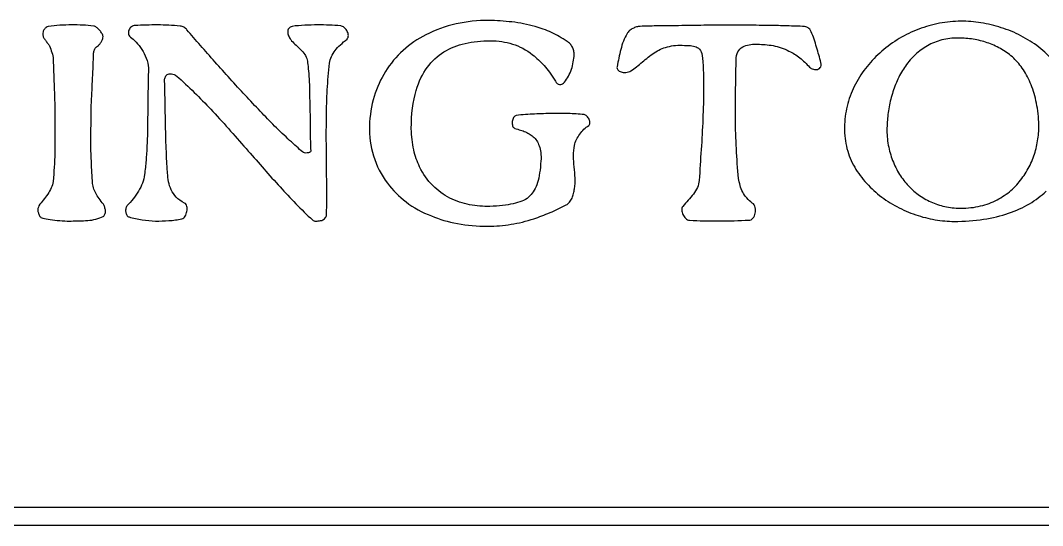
# Model space of a CAD drawing. Header units: inches. Extents: x -0.01 to 5.84, y -0.01 to 1.49.
# Drawn here: x 2.561 to 3.118, y -0.01 to 0.266 of the extents above; entities that cross this region are included whole.
import ezdxf

# ---------------------------------------------------------------- set-up
doc = ezdxf.new("R2010")
doc.units = ezdxf.units.IN
doc.header["$MEASUREMENT"] = 0

msp = doc.modelspace()

# ---------------------------------------------------------------- linework, layer by layer
at = {"color": 7, "linetype": 'Continuous', "lineweight": 25}
for p, q in [((0.02, 0), (5.81, 0)), ((5.82, -0.01), (0.01, -0.01))]:
    msp.add_line(p, q, dxfattribs=at)
for points in [[(2.57582, 0.26236), (2.57537, 0.26225), (2.57499, 0.26206), (2.57466, 0.2618)], [(2.62118, 0.26212), (2.62052, 0.26164), (2.62005, 0.26105), (2.61978, 0.26036)], [(2.623, 0.26284), (2.62245, 0.26284), (2.62185, 0.2626), (2.62118, 0.26212)], [(2.6498, 0.26188), (2.64913, 0.26231), (2.64842, 0.26252), (2.64765, 0.26252)], [(2.70884, 0.26236), (2.70796, 0.26215), (2.70732, 0.26177), (2.70694, 0.26124)], [(2.71571, 0.263), (2.71333, 0.26289), (2.71105, 0.26268), (2.70884, 0.26236)], [(2.73729, 0.26164), (2.73663, 0.26222), (2.73597, 0.26257), (2.7353, 0.26268)], [(2.7982, 0.26368), (2.79232, 0.26239), (2.78681, 0.2604), (2.78166, 0.25771)], [(2.81592, 0.26562), (2.80998, 0.26562), (2.80408, 0.26497), (2.7982, 0.26368)], [(2.82868, 0.26477), (2.82442, 0.26522), (2.82017, 0.2655), (2.81592, 0.26562)], [(2.84127, 0.26225), (2.83713, 0.26348), (2.83293, 0.26432), (2.82868, 0.26477)], [(2.85018, 0.25905), (2.84726, 0.2604), (2.8443, 0.26146), (2.84127, 0.26225)], [(2.89654, 0.26204), (2.89588, 0.26183), (2.89522, 0.26156), (2.89455, 0.26124)], [(2.89852, 0.26236), (2.89786, 0.26236), (2.8972, 0.26225), (2.89654, 0.26204)], [(2.90737, 0.2626), (2.90445, 0.26255), (2.9015, 0.26247), (2.89852, 0.26236)], [(2.91606, 0.26268), (2.91319, 0.26268), (2.91029, 0.26265), (2.90737, 0.2626)], [(2.9775, 0.26268), (2.97436, 0.26279), (2.97118, 0.26284), (2.96799, 0.26284)], [(2.98701, 0.26236), (2.98381, 0.26247), (2.98064, 0.26257), (2.9775, 0.26268)], [(3.07351, 0.26519), (3.06961, 0.26519), (3.06571, 0.2648), (3.06182, 0.26404)], [(3.08443, 0.26429), (3.0807, 0.26489), (3.07706, 0.26519), (3.07351, 0.26519)], [(3.09551, 0.26166), (3.09184, 0.26281), (3.08815, 0.26368), (3.08443, 0.26429)], [(2.57367, 0.26076), (2.57333, 0.26033), (2.57311, 0.25987), (2.57301, 0.25939)], [(2.57466, 0.2618), (2.57433, 0.26153), (2.574, 0.26118), (2.57367, 0.26076)], [(2.60484, 0.25891), (2.60445, 0.2595), (2.60404, 0.26004), (2.6036, 0.26052)], [(2.60559, 0.25723), (2.60548, 0.25776), (2.60523, 0.25832), (2.60484, 0.25891)], [(2.60559, 0.2561), (2.6057, 0.25664), (2.6057, 0.25701), (2.60559, 0.25723)], [(2.65145, 0.26044), (2.65101, 0.26097), (2.65046, 0.26145), (2.6498, 0.26188)], [(2.65881, 0.25201), (2.65622, 0.25495), (2.65377, 0.25776), (2.65145, 0.26044)], [(2.70686, 0.25723), (2.70719, 0.25648), (2.70757, 0.25578), (2.70801, 0.25514)], [(2.73886, 0.25963), (2.73847, 0.26038), (2.73795, 0.26105), (2.73729, 0.26164)], [(2.78166, 0.25771), (2.77718, 0.25546), (2.77306, 0.25266), (2.76931, 0.24929)], [(2.85874, 0.25417), (2.85594, 0.25608), (2.85308, 0.25771), (2.85018, 0.25905)], [(2.89141, 0.25851), (2.89064, 0.25712), (2.88998, 0.2557), (2.88943, 0.25426)], [(2.89273, 0.26004), (2.89218, 0.25955), (2.89174, 0.25905), (2.89141, 0.25851)], [(2.89455, 0.26124), (2.89389, 0.26092), (2.89329, 0.26052), (2.89273, 0.26004)], [(2.99304, 0.25643), (2.99255, 0.25781), (2.99197, 0.25915), (2.99131, 0.26044)], [(2.99445, 0.25217), (2.99401, 0.25362), (2.99354, 0.25503), (2.99304, 0.25643)], [(3.10617, 0.25723), (3.10273, 0.25904), (3.09918, 0.26051), (3.09551, 0.26166)], [(3.11597, 0.25109), (3.11288, 0.25338), (3.10961, 0.25543), (3.10617, 0.25723)], [(2.57325, 0.25634), (2.57353, 0.25586), (2.57386, 0.25535), (2.57424, 0.25482)], [(2.57424, 0.25482), (2.57463, 0.25428), (2.57502, 0.25378), (2.5754, 0.25329)], [(2.5754, 0.25329), (2.57579, 0.25281), (2.57615, 0.2523), (2.57648, 0.25177)], [(2.57648, 0.25177), (2.57692, 0.25059), (2.57736, 0.24939), (2.5778, 0.24816)], [(2.60145, 0.25049), (2.60178, 0.25102), (2.60233, 0.2515), (2.60311, 0.25193)], [(2.60311, 0.25193), (2.60344, 0.25225), (2.60377, 0.25263), (2.6041, 0.25306)], [(2.6041, 0.25306), (2.60443, 0.25348), (2.60473, 0.25396), (2.60501, 0.2545)], [(2.60501, 0.2545), (2.60528, 0.25503), (2.60548, 0.25557), (2.60559, 0.2561)], [(2.62135, 0.25594), (2.62234, 0.25519), (2.62339, 0.25418), (2.62449, 0.25289)], [(2.62449, 0.25289), (2.62559, 0.25161), (2.62659, 0.25022), (2.62747, 0.24872)], [(2.66667, 0.24295), (2.66402, 0.24605), (2.6614, 0.24907), (2.65881, 0.25201)], [(2.70801, 0.25514), (2.70868, 0.25428), (2.70945, 0.25345), (2.71033, 0.25265)], [(2.71033, 0.25265), (2.71121, 0.25185), (2.71207, 0.25105), (2.71289, 0.25025)], [(2.73224, 0.2492), (2.73307, 0.25027), (2.73404, 0.25131), (2.73514, 0.25233)], [(2.73514, 0.25233), (2.73624, 0.25335), (2.73745, 0.25439), (2.73878, 0.25546)], [(2.79157, 0.24845), (2.79503, 0.25058), (2.7989, 0.25212), (2.80315, 0.25308)], [(2.82902, 0.25274), (2.83282, 0.25156), (2.83646, 0.24963), (2.83993, 0.24693)], [(2.86034, 0.25283), (2.85983, 0.25338), (2.8593, 0.25383), (2.85874, 0.25417)], [(2.88943, 0.25426), (2.88887, 0.25281), (2.8884, 0.25131), (2.88802, 0.24977)], [(2.91788, 0.25201), (2.91942, 0.25217), (2.92102, 0.25214), (2.92267, 0.25193)], [(2.92267, 0.25193), (2.92377, 0.25193), (2.92487, 0.2519), (2.92598, 0.25185)], [(2.92598, 0.25185), (2.92708, 0.2518), (2.9281, 0.25158), (2.92904, 0.25121)], [(2.92904, 0.25121), (2.92997, 0.25083), (2.93077, 0.25019), (2.93144, 0.24929)], [(2.95236, 0.24929), (2.95319, 0.2503), (2.95418, 0.25105), (2.95533, 0.25153)], [(2.95533, 0.25153), (2.95649, 0.25201), (2.95771, 0.25233), (2.95898, 0.25249)], [(2.95898, 0.25249), (2.96024, 0.25265), (2.96143, 0.25273), (2.96253, 0.25273)], [(2.96253, 0.25273), (2.96396, 0.25263), (2.9654, 0.25252), (2.96683, 0.25241)], [(2.96683, 0.25241), (2.96826, 0.2523), (2.9697, 0.25212), (2.97113, 0.25185)], [(2.97113, 0.25185), (2.97256, 0.25158), (2.974, 0.25121), (2.97543, 0.25073)], [(2.99569, 0.24784), (2.9953, 0.24929), (2.99489, 0.25073), (2.99445, 0.25217)], [(3.0399, 0.25576), (3.03652, 0.25373), (3.03334, 0.25141), (3.03036, 0.24879)], [(3.05529, 0.25182), (3.05288, 0.25045), (3.05067, 0.24884), (3.04867, 0.24699)], [(3.06311, 0.25494), (3.0603, 0.25423), (3.05769, 0.25319), (3.05529, 0.25182)], [(3.07213, 0.256), (3.06892, 0.256), (3.06591, 0.25565), (3.06311, 0.25494)], [(3.095, 0.25026), (3.0927, 0.25158), (3.09033, 0.25264), (3.08787, 0.25346)], [(3.12431, 0.24313), (3.12173, 0.24603), (3.11895, 0.24868), (3.11597, 0.25109)], [(2.5778, 0.24816), (2.57824, 0.24693), (2.57846, 0.24567), (2.57846, 0.24439)], [(2.60071, 0.24872), (2.60087, 0.24936), (2.60112, 0.24995), (2.60145, 0.25049)], [(2.62747, 0.24872), (2.62835, 0.24712), (2.6291, 0.24543), (2.6297, 0.24367)], [(2.71289, 0.25025), (2.71372, 0.24945), (2.71449, 0.24862), (2.71521, 0.24776)], [(2.71521, 0.24776), (2.71593, 0.2469), (2.71645, 0.24594), (2.71678, 0.24487)], [(2.72918, 0.24231), (2.72929, 0.24359), (2.72962, 0.24479), (2.73018, 0.24591)], [(2.73018, 0.24591), (2.73073, 0.24704), (2.73142, 0.24813), (2.73224, 0.2492)], [(2.76931, 0.24929), (2.76556, 0.24592), (2.76234, 0.24205), (2.75966, 0.23768)], [(2.7825, 0.23995), (2.78507, 0.24337), (2.78809, 0.2462), (2.79157, 0.24845)], [(2.83993, 0.24693), (2.84206, 0.24525), (2.84413, 0.24329), (2.84614, 0.24104)], [(2.8621, 0.24298), (2.86232, 0.24438), (2.86249, 0.2457), (2.8626, 0.24693)], [(2.88802, 0.24977), (2.88763, 0.24821), (2.88728, 0.24666), (2.88695, 0.24511)], [(2.89976, 0.24295), (2.90081, 0.2438), (2.90186, 0.24465), (2.90291, 0.24551)], [(2.90291, 0.24551), (2.90395, 0.24637), (2.90508, 0.24717), (2.9063, 0.24792)], [(2.9063, 0.24792), (2.9074, 0.24867), (2.90853, 0.24931), (2.90969, 0.24985)], [(2.93144, 0.24929), (2.9321, 0.24837), (2.93248, 0.24696), (2.93259, 0.24503)], [(2.95095, 0.24519), (2.95106, 0.2469), (2.95153, 0.24827), (2.95236, 0.24929)], [(2.97543, 0.25073), (2.97686, 0.25025), (2.97829, 0.24963), (2.97973, 0.24888)], [(2.97973, 0.24888), (2.98172, 0.24792), (2.98367, 0.24669), (2.9856, 0.24519)], [(2.99693, 0.24359), (2.99649, 0.24498), (2.99608, 0.2464), (2.99569, 0.24784)], [(3.03036, 0.24879), (3.02738, 0.24627), (3.02468, 0.24351), (3.02228, 0.24051)], [(3.04867, 0.24699), (3.04666, 0.24513), (3.04486, 0.24305), (3.04325, 0.24075)], [(3.10153, 0.24567), (3.09947, 0.24742), (3.09729, 0.24895), (3.095, 0.25026)], [(3.10695, 0.23953), (3.10528, 0.24187), (3.10348, 0.24393), (3.10153, 0.24567)], [(2.57846, 0.24439), (2.57857, 0.24214), (2.57865, 0.23987), (2.57871, 0.23757)], [(2.60013, 0.23757), (2.60024, 0.23987), (2.60035, 0.24214), (2.60046, 0.24439)], [(2.6297, 0.24367), (2.63031, 0.2419), (2.63055, 0.24022), (2.63045, 0.23861)], [(2.67494, 0.2338), (2.67218, 0.2369), (2.66942, 0.23995), (2.66667, 0.24295)], [(2.71678, 0.24487), (2.717, 0.24401), (2.71719, 0.24289), (2.71736, 0.2415)], [(2.71736, 0.2415), (2.71753, 0.24011), (2.71769, 0.23848), (2.71786, 0.23661)], [(2.72794, 0.22778), (2.72822, 0.23265), (2.72863, 0.23749), (2.72918, 0.24231)], [(2.77645, 0.22741), (2.7779, 0.23235), (2.77992, 0.23653), (2.7825, 0.23995)], [(2.84614, 0.24104), (2.84816, 0.2388), (2.85012, 0.2361), (2.85202, 0.23297)], [(2.86109, 0.23894), (2.86154, 0.24023), (2.86187, 0.24158), (2.8621, 0.24298)], [(2.88595, 0.24038), (2.88584, 0.23974), (2.88601, 0.23915), (2.88645, 0.23861)], [(2.88695, 0.24511), (2.88661, 0.24356), (2.88628, 0.24198), (2.88595, 0.24038)], [(2.89356, 0.23813), (2.89455, 0.23877), (2.89557, 0.23952), (2.89662, 0.24038)], [(2.89662, 0.24038), (2.89767, 0.24123), (2.89871, 0.24209), (2.89976, 0.24295)], [(2.93259, 0.24503), (2.93303, 0.23947), (2.93323, 0.23393), (2.93317, 0.22843)], [(2.95062, 0.22859), (2.95073, 0.23409), (2.95084, 0.23963), (2.95095, 0.24519)], [(2.9856, 0.24519), (2.98753, 0.24369), (2.98932, 0.24198), (2.99098, 0.24006)], [(2.99536, 0.23893), (2.99608, 0.23915), (2.99663, 0.23963), (2.99701, 0.24038)], [(2.99701, 0.24038), (2.9974, 0.24113), (2.99737, 0.2422), (2.99693, 0.24359)], [(3.02228, 0.24051), (3.01987, 0.2375), (3.01778, 0.2343), (3.016, 0.23092)], [(3.04325, 0.24075), (3.04165, 0.23857), (3.04027, 0.23619), (3.03913, 0.23362)], [(2.57871, 0.23757), (2.57876, 0.23527), (2.57885, 0.233), (2.57896, 0.23075)], [(2.5998, 0.23075), (2.59991, 0.233), (2.60002, 0.23527), (2.60013, 0.23757)], [(2.63045, 0.23861), (2.63033, 0.23519), (2.63025, 0.23177), (2.6302, 0.22834)], [(2.63921, 0.23316), (2.63921, 0.23369), (2.63938, 0.23428), (2.63971, 0.23492)], [(2.64368, 0.23637), (2.64467, 0.23615), (2.64577, 0.23546), (2.64699, 0.23428)], [(2.64699, 0.23428), (2.65029, 0.23129), (2.65349, 0.22826), (2.65658, 0.22522)], [(2.71786, 0.23661), (2.71802, 0.23473), (2.71813, 0.23268), (2.71819, 0.23043)], [(2.75966, 0.23768), (2.75708, 0.23364), (2.75504, 0.22912), (2.75353, 0.22413)], [(2.85723, 0.23196), (2.85812, 0.23297), (2.85888, 0.23406), (2.8595, 0.23524)], [(2.8595, 0.23524), (2.86011, 0.23642), (2.86064, 0.23765), (2.86109, 0.23894)], [(2.88645, 0.23861), (2.88689, 0.23808), (2.88747, 0.23771), (2.88819, 0.23749)], [(2.57896, 0.23075), (2.57907, 0.22786), (2.57918, 0.22495), (2.57929, 0.22201)], [(2.59938, 0.22185), (2.59955, 0.22479), (2.59969, 0.22775), (2.5998, 0.23075)], [(2.63946, 0.22522), (2.6394, 0.22784), (2.63932, 0.23048), (2.63921, 0.23316)], [(2.68321, 0.22481), (2.68045, 0.2277), (2.67769, 0.2307), (2.67494, 0.2338)], [(2.71819, 0.23043), (2.71824, 0.22818), (2.71829, 0.22586), (2.71835, 0.22345)], [(2.85202, 0.23297), (2.85225, 0.23263), (2.85253, 0.23223), (2.85286, 0.23179)], [(2.85286, 0.23179), (2.8532, 0.23134), (2.85356, 0.231), (2.85395, 0.23078)], [(2.85395, 0.23078), (2.85434, 0.23055), (2.85482, 0.2305), (2.85538, 0.23061)], [(2.85538, 0.23061), (2.85594, 0.23072), (2.85656, 0.23117), (2.85723, 0.23196)], [(2.95054, 0.21206), (2.95048, 0.21757), (2.95051, 0.22308), (2.95062, 0.22859)], [(3.016, 0.23092), (3.01422, 0.22753), (3.01282, 0.22397), (3.01179, 0.22026)], [(3.03913, 0.23362), (3.03798, 0.23105), (3.03698, 0.2284), (3.03612, 0.22567)], [(2.6302, 0.22834), (2.63014, 0.22492), (2.63012, 0.22145), (2.63012, 0.21792)], [(2.63954, 0.21743), (2.63954, 0.22), (2.63951, 0.22259), (2.63946, 0.22522)], [(2.65658, 0.22522), (2.65966, 0.22217), (2.66264, 0.21909), (2.66551, 0.21599)], [(2.69139, 0.21607), (2.68869, 0.2189), (2.68596, 0.22182), (2.68321, 0.22481)], [(2.71835, 0.22345), (2.71841, 0.22104), (2.71846, 0.21856), (2.71852, 0.21599)], [(2.72753, 0.2131), (2.72753, 0.21802), (2.72767, 0.22292), (2.72794, 0.22778)], [(2.75353, 0.22413), (2.75202, 0.21914), (2.75115, 0.21378), (2.75093, 0.20806)], [(2.77376, 0.20654), (2.77376, 0.21451), (2.77466, 0.22146), (2.77645, 0.22741)], [(2.93317, 0.22843), (2.93312, 0.22292), (2.93298, 0.21738), (2.93276, 0.21182)], [(3.03612, 0.22567), (3.03526, 0.22293), (3.0346, 0.22018), (3.03414, 0.21739)], [(2.63979, 0.20749), (2.63973, 0.2108), (2.63965, 0.21412), (2.63954, 0.21743)], [(3.01179, 0.22026), (3.01076, 0.21654), (3.01019, 0.21271), (3.01007, 0.20878)], [(3.03414, 0.21739), (3.03368, 0.2146), (3.03339, 0.21189), (3.03328, 0.20927)], [(3.11597, 0.21009), (3.11574, 0.21435), (3.11523, 0.21826), (3.11442, 0.22181)], [(2.66551, 0.21599), (2.66882, 0.21246), (2.67207, 0.20887), (2.67527, 0.20524)], [(2.69925, 0.20797), (2.69671, 0.21053), (2.69409, 0.21323), (2.69139, 0.21607)], [(2.72745, 0.19834), (2.72739, 0.20326), (2.72742, 0.20818), (2.72753, 0.2131)], [(2.82952, 0.2126), (2.82918, 0.21193), (2.82896, 0.2112), (2.82885, 0.21042)], [(2.83103, 0.21378), (2.83036, 0.21367), (2.82985, 0.21327), (2.82952, 0.2126)], [(2.84102, 0.21454), (2.83772, 0.21437), (2.83439, 0.21412), (2.83103, 0.21378)], [(2.85068, 0.21479), (2.84754, 0.21479), (2.84432, 0.21471), (2.84102, 0.21454)], [(2.85933, 0.21479), (2.85647, 0.2149), (2.85359, 0.2149), (2.85068, 0.21479)], [(2.86798, 0.21428), (2.86506, 0.21451), (2.86218, 0.21468), (2.85933, 0.21479)], [(2.86957, 0.21336), (2.86907, 0.21386), (2.86853, 0.21417), (2.86798, 0.21428)], [(2.87075, 0.21159), (2.87047, 0.21227), (2.87008, 0.21285), (2.86957, 0.21336)], [(2.93276, 0.21182), (2.93254, 0.20625), (2.93223, 0.20069), (2.93185, 0.19513)], [(2.95104, 0.19561), (2.95076, 0.20107), (2.95059, 0.20655), (2.95054, 0.21206)], [(2.64004, 0.1977), (2.63993, 0.20091), (2.63985, 0.20417), (2.63979, 0.20749)], [(2.70744, 0.20019), (2.70484, 0.20259), (2.70211, 0.20519), (2.69925, 0.20797)], [(2.75093, 0.20806), (2.75081, 0.20245), (2.75157, 0.19698), (2.75319, 0.19165)], [(2.77511, 0.1951), (2.77432, 0.19857), (2.77387, 0.20239), (2.77376, 0.20654)], [(2.82885, 0.21042), (2.82873, 0.20963), (2.82879, 0.20887), (2.82902, 0.20814)], [(2.82902, 0.20814), (2.82924, 0.20741), (2.82963, 0.20694), (2.83019, 0.20671)], [(2.83019, 0.20671), (2.83131, 0.20638), (2.83234, 0.20606), (2.8333, 0.20579)], [(2.86789, 0.20621), (2.86873, 0.20699), (2.8696, 0.20766), (2.8705, 0.20823)], [(3.03328, 0.20927), (3.03305, 0.20599), (3.03314, 0.20285), (3.03354, 0.19984)], [(3.11563, 0.20197), (3.11597, 0.20476), (3.11609, 0.20747), (3.11597, 0.21009)], [(2.59914, 0.19304), (2.59903, 0.19647), (2.599, 0.19984), (2.59905, 0.20315)], [(2.67527, 0.20524), (2.67846, 0.2016), (2.68166, 0.19796), (2.68486, 0.19433)], [(2.71868, 0.20115), (2.71874, 0.19874), (2.71882, 0.19647), (2.71893, 0.19433)], [(2.8333, 0.20579), (2.83425, 0.20551), (2.83517, 0.20517), (2.83607, 0.20478)], [(2.83607, 0.20478), (2.83696, 0.20438), (2.8378, 0.20394), (2.83859, 0.20343)], [(2.83859, 0.20343), (2.83937, 0.20293), (2.8401, 0.20234), (2.84077, 0.20166)], [(2.84077, 0.20166), (2.84144, 0.20099), (2.84203, 0.20023), (2.84253, 0.19939)], [(2.86386, 0.20065), (2.86437, 0.20166), (2.86495, 0.20264), (2.86563, 0.2036)], [(2.86563, 0.2036), (2.8663, 0.20455), (2.86705, 0.20542), (2.86789, 0.20621)], [(3.11391, 0.19369), (3.11471, 0.19642), (3.11528, 0.19919), (3.11563, 0.20197)], [(2.62962, 0.19738), (2.62951, 0.1946), (2.62934, 0.19189), (2.62912, 0.18927)], [(2.64037, 0.19), (2.64026, 0.19256), (2.64015, 0.19513), (2.64004, 0.1977)], [(2.71447, 0.19385), (2.71237, 0.19566), (2.71002, 0.19778), (2.70744, 0.20019)], [(2.72753, 0.18358), (2.72753, 0.1885), (2.7275, 0.19342), (2.72745, 0.19834)], [(2.7783, 0.18568), (2.77695, 0.18848), (2.77589, 0.19162), (2.77511, 0.1951)], [(2.84253, 0.19939), (2.84304, 0.19855), (2.84346, 0.19754), (2.84379, 0.19636)], [(2.84379, 0.19636), (2.84413, 0.19518), (2.84435, 0.19386), (2.84447, 0.19241)], [(2.86277, 0.19745), (2.86299, 0.19857), (2.86336, 0.19964), (2.86386, 0.20065)], [(2.93185, 0.19513), (2.93146, 0.18957), (2.93111, 0.18395), (2.93077, 0.17828)], [(2.95227, 0.17941), (2.95172, 0.18475), (2.95131, 0.19016), (2.95104, 0.19561)], [(3.03354, 0.19984), (3.03394, 0.19683), (3.0346, 0.19396), (3.03552, 0.19123)], [(2.57945, 0.19321), (2.57923, 0.18807), (2.5789, 0.18294), (2.57846, 0.1778)], [(2.59947, 0.18526), (2.59936, 0.18788), (2.59924, 0.19048), (2.59914, 0.19304)], [(2.64087, 0.18229), (2.64064, 0.18486), (2.64048, 0.18743), (2.64037, 0.19)], [(2.68486, 0.19433), (2.68773, 0.19112), (2.69059, 0.18785), (2.69346, 0.18454)], [(2.71554, 0.19337), (2.71504, 0.19347), (2.71469, 0.19363), (2.71447, 0.19385)], [(2.71893, 0.19433), (2.71893, 0.19401), (2.71874, 0.19377), (2.71835, 0.19361)], [(2.75319, 0.19165), (2.75481, 0.18632), (2.75736, 0.18135), (2.76083, 0.17676)], [(2.84447, 0.19241), (2.84457, 0.19095), (2.84452, 0.18926), (2.8443, 0.18736)], [(2.59996, 0.17748), (2.59974, 0.18005), (2.59958, 0.18264), (2.59947, 0.18526)], [(2.62912, 0.18927), (2.6289, 0.18665), (2.62863, 0.18406), (2.6283, 0.18149)], [(2.69346, 0.18454), (2.69633, 0.18122), (2.69925, 0.17796), (2.70223, 0.17475)], [(2.8443, 0.18736), (2.84396, 0.18265), (2.84326, 0.17886), (2.8422, 0.176)], [(2.86311, 0.17962), (2.86299, 0.18164), (2.86283, 0.18366), (2.8626, 0.18568)], [(3.01489, 0.18672), (3.01661, 0.1835), (3.01869, 0.18049), (3.02116, 0.1777)], [(2.6283, 0.18149), (2.62818, 0.17989), (2.62783, 0.17834), (2.62722, 0.17684)], [(2.64144, 0.17764), (2.64117, 0.17914), (2.64097, 0.18069), (2.64087, 0.18229)], [(2.86277, 0.17373), (2.86311, 0.17563), (2.86322, 0.1776), (2.86311, 0.17962)], [(3.0999, 0.17213), (3.10225, 0.17404), (3.10428, 0.17615), (3.106, 0.17844)], [(2.57747, 0.17419), (2.57692, 0.17307), (2.57625, 0.17194), (2.57549, 0.17082)], [(2.57846, 0.1778), (2.57835, 0.17652), (2.57802, 0.17531), (2.57747, 0.17419)], [(2.60046, 0.17435), (2.60013, 0.17537), (2.59996, 0.17641), (2.59996, 0.17748)], [(2.62722, 0.17684), (2.62661, 0.17534), (2.62587, 0.17387), (2.62499, 0.17243)], [(2.70223, 0.17475), (2.70498, 0.17176), (2.70785, 0.16871), (2.71083, 0.16561)], [(2.76083, 0.17676), (2.76363, 0.17305), (2.76702, 0.16966), (2.77099, 0.16657)], [(2.8422, 0.176), (2.84113, 0.17314), (2.83965, 0.17086), (2.83775, 0.16918)], [(2.86227, 0.1712), (2.86249, 0.1721), (2.86266, 0.17294), (2.86277, 0.17373)], [(2.92978, 0.17451), (2.92923, 0.17328), (2.92851, 0.17208), (2.92763, 0.1709)], [(2.93077, 0.17828), (2.93066, 0.177), (2.93033, 0.17574), (2.92978, 0.17451)], [(3.02116, 0.1777), (3.02362, 0.17492), (3.02629, 0.17238), (3.02915, 0.17008)], [(3.04359, 0.1768), (3.04531, 0.17472), (3.04723, 0.17287), (3.04936, 0.17123)], [(2.57309, 0.16761), (2.57226, 0.1666), (2.57146, 0.16555), (2.57069, 0.16448)], [(2.57549, 0.17082), (2.57471, 0.1697), (2.57391, 0.16863), (2.57309, 0.16761)], [(2.60592, 0.16529), (2.60503, 0.16635), (2.60423, 0.1674), (2.60352, 0.16842)], [(2.62209, 0.16826), (2.62105, 0.16692), (2.61997, 0.16571), (2.61887, 0.16464)], [(2.62499, 0.17243), (2.6241, 0.17098), (2.62314, 0.16959), (2.62209, 0.16826)], [(2.65013, 0.16593), (2.64825, 0.16689), (2.64674, 0.16799), (2.64558, 0.16922)], [(2.80559, 0.16506), (2.80184, 0.16579), (2.79822, 0.16699), (2.79476, 0.16868)], [(2.83775, 0.16918), (2.83663, 0.16828), (2.83537, 0.16756), (2.83397, 0.16699)], [(2.86008, 0.16649), (2.86064, 0.16716), (2.86109, 0.16789), (2.86143, 0.16868)], [(2.86143, 0.16868), (2.86176, 0.16946), (2.86204, 0.1703), (2.86227, 0.1712)], [(2.92482, 0.16753), (2.92383, 0.16646), (2.92284, 0.16534), (2.92184, 0.16416)], [(2.92763, 0.1709), (2.92675, 0.16972), (2.92581, 0.1686), (2.92482, 0.16753)], [(2.95972, 0.16593), (2.95861, 0.16678), (2.95762, 0.16772), (2.95674, 0.16874)], [(3.02915, 0.17008), (3.03213, 0.16778), (3.03529, 0.16576), (3.03861, 0.16401)], [(3.09216, 0.16721), (3.09497, 0.16858), (3.09755, 0.17021), (3.0999, 0.17213)], [(3.11081, 0.16557), (3.11425, 0.16759), (3.11729, 0.16986), (3.11993, 0.17238)], [(2.57019, 0.16304), (2.57008, 0.1625), (2.57008, 0.16197), (2.57019, 0.16144)], [(2.57069, 0.16448), (2.57047, 0.16406), (2.5703, 0.16357), (2.57019, 0.16304)], [(2.60658, 0.16368), (2.60636, 0.16432), (2.60614, 0.16486), (2.60592, 0.16529)], [(2.60699, 0.16176), (2.60694, 0.1624), (2.6068, 0.16304), (2.60658, 0.16368)], [(2.60674, 0.15991), (2.60696, 0.1605), (2.60705, 0.16112), (2.60699, 0.16176)], [(2.61812, 0.16312), (2.61796, 0.16242), (2.61793, 0.16176), (2.61804, 0.16112)], [(2.61887, 0.16464), (2.61854, 0.16432), (2.61829, 0.16381), (2.61812, 0.16312)], [(2.65137, 0.16416), (2.6512, 0.16502), (2.65079, 0.16561), (2.65013, 0.16593)], [(2.65137, 0.16144), (2.65153, 0.1624), (2.65153, 0.1633), (2.65137, 0.16416)], [(2.71083, 0.16561), (2.7138, 0.1625), (2.71684, 0.15956), (2.71992, 0.15678)], [(2.77099, 0.16657), (2.77497, 0.16349), (2.77958, 0.16094), (2.78485, 0.15892)], [(2.81659, 0.16413), (2.813, 0.16402), (2.80934, 0.16433), (2.80559, 0.16506)], [(2.82356, 0.16464), (2.82148, 0.16441), (2.81916, 0.16424), (2.81659, 0.16413)], [(2.82927, 0.16556), (2.82753, 0.16517), (2.82563, 0.16486), (2.82356, 0.16464)], [(2.83397, 0.16699), (2.83257, 0.16643), (2.831, 0.16595), (2.82927, 0.16556)], [(2.84942, 0.16077), (2.85238, 0.162), (2.85532, 0.1634), (2.85824, 0.16498)], [(2.85824, 0.16498), (2.85891, 0.16531), (2.85952, 0.16582), (2.86008, 0.16649)], [(2.92184, 0.16416), (2.9214, 0.16363), (2.92121, 0.16296), (2.92126, 0.16216)], [(2.92126, 0.16216), (2.92132, 0.16135), (2.92154, 0.16055), (2.92193, 0.15975)], [(2.96137, 0.16352), (2.96115, 0.16459), (2.9606, 0.16539), (2.95972, 0.16593)], [(2.96137, 0.16039), (2.96159, 0.16141), (2.96159, 0.16245), (2.96137, 0.16352)], [(3.06371, 0.16434), (3.06635, 0.16368), (3.0691, 0.1633), (3.07196, 0.16319)], [(3.07196, 0.16319), (3.07586, 0.16308), (3.0795, 0.16338), (3.08288, 0.16409)], [(3.08288, 0.16409), (3.08626, 0.1648), (3.08935, 0.16584), (3.09216, 0.16721)], [(3.09947, 0.1604), (3.10359, 0.16182), (3.10738, 0.16355), (3.11081, 0.16557)], [(2.57019, 0.16144), (2.5703, 0.1609), (2.57047, 0.16036), (2.57069, 0.15983)], [(2.57069, 0.15983), (2.57091, 0.1593), (2.57118, 0.15881), (2.57152, 0.15839)], [(2.57152, 0.15839), (2.57174, 0.15807), (2.57248, 0.15777), (2.57375, 0.1575)], [(2.57375, 0.1575), (2.57502, 0.15724), (2.57648, 0.15699), (2.57813, 0.15678)], [(2.57813, 0.15678), (2.57979, 0.15657), (2.58155, 0.15641), (2.58342, 0.1563)], [(2.58342, 0.1563), (2.5853, 0.15619), (2.5869, 0.15614), (2.58822, 0.15614)], [(2.59732, 0.15646), (2.59886, 0.15657), (2.60035, 0.15681), (2.60178, 0.15718)], [(2.60178, 0.15718), (2.60321, 0.15756), (2.60454, 0.15807), (2.60575, 0.15871)], [(2.60575, 0.15871), (2.60619, 0.15892), (2.60652, 0.15932), (2.60674, 0.15991)], [(2.61804, 0.16112), (2.61815, 0.16047), (2.61834, 0.15988), (2.61862, 0.15935)], [(2.61862, 0.15935), (2.61889, 0.15881), (2.61931, 0.15849), (2.61986, 0.15839)], [(2.61986, 0.15839), (2.62218, 0.15775), (2.62455, 0.15724), (2.62697, 0.15686)], [(2.62697, 0.15686), (2.6294, 0.15649), (2.63182, 0.15625), (2.63425, 0.15614)], [(2.63425, 0.15614), (2.63667, 0.15614), (2.6391, 0.15622), (2.64153, 0.15638)], [(2.64153, 0.15638), (2.64395, 0.15654), (2.64632, 0.15689), (2.64864, 0.15742)], [(2.64864, 0.15742), (2.64941, 0.15764), (2.65002, 0.15812), (2.65046, 0.15887)], [(2.65046, 0.15887), (2.6509, 0.15962), (2.6512, 0.16047), (2.65137, 0.16144)], [(2.72646, 0.15742), (2.72706, 0.15796), (2.72742, 0.15855), (2.72753, 0.15919)], [(2.78485, 0.15892), (2.7891, 0.15712), (2.7938, 0.15574), (2.79895, 0.15479)], [(2.82818, 0.15437), (2.83232, 0.15504), (2.83646, 0.15606), (2.8406, 0.1574)], [(2.8406, 0.1574), (2.84351, 0.15841), (2.84645, 0.15953), (2.84942, 0.16077)], [(2.92548, 0.15662), (2.93066, 0.1563), (2.93601, 0.15616), (2.94152, 0.15622)], [(2.94152, 0.15622), (2.94704, 0.15627), (2.95249, 0.15641), (2.9579, 0.15662)], [(2.9579, 0.15662), (2.95867, 0.15662), (2.95939, 0.15699), (2.96005, 0.15775)], [(2.96005, 0.15775), (2.96071, 0.15849), (2.96115, 0.15937), (2.96137, 0.16039)], [(3.0858, 0.15713), (3.09079, 0.15789), (3.09534, 0.15898), (3.09947, 0.1604)]]:
    msp.add_open_spline(points, degree=3, dxfattribs=at)
for points, knots in [([(2.60062, 0.26252), (2.59853, 0.26284), (2.59652, 0.26303), (2.59459, 0.26308), (2.59266, 0.26314), (2.59064, 0.26316), (2.58855, 0.26316), (2.58425, 0.26316), (2.58001, 0.26289), (2.57582, 0.26236)], [0, 0, 0, 0, 1, 1, 1, 2, 2, 2, 3, 3, 3, 3]), ([(2.6036, 0.26052), (2.60316, 0.261), (2.60269, 0.26142), (2.6017, 0.26217), (2.60117, 0.26241), (2.60062, 0.26252)], [3, 3, 3, 3, 4, 4, 5, 5, 5, 5]), ([(2.64765, 0.26252), (2.64357, 0.26295), (2.63949, 0.26316), (2.63541, 0.26316), (2.63133, 0.26316), (2.62719, 0.26306), (2.623, 0.26284)], [104, 104, 104, 104, 105, 105, 105, 106, 106, 106, 106]), ([(2.7353, 0.26268), (2.73321, 0.26289), (2.73111, 0.26303), (2.72902, 0.26308), (2.72692, 0.26314), (2.72483, 0.26316), (2.72274, 0.26316), (2.72042, 0.26316), (2.71807, 0.26311), (2.71571, 0.263)], [31, 31, 31, 31, 32, 32, 32, 33, 33, 33, 34, 34, 34, 34]), ([(2.96799, 0.26284), (2.96391, 0.26295), (2.95983, 0.263), (2.95575, 0.263), (2.95167, 0.263), (2.94759, 0.263), (2.94351, 0.263), (2.93899, 0.263), (2.93444, 0.26298), (2.92987, 0.26292), (2.92529, 0.26287), (2.92069, 0.26279), (2.91606, 0.26268)], [72, 72, 72, 72, 73, 73, 73, 74, 74, 74, 75, 75, 75, 76, 76, 76, 76]), ([(2.99131, 0.26044), (2.99098, 0.26108), (2.99037, 0.26156), (2.98861, 0.2622), (2.98778, 0.26236), (2.98701, 0.26236)], [0, 0, 0, 0, 1, 1, 2, 2, 2, 2]), ([(3.06182, 0.26404), (3.05792, 0.26327), (3.05414, 0.26221), (3.0468, 0.25947), (3.04328, 0.25778), (3.0399, 0.25576)], [29, 29, 29, 29, 30, 30, 31, 31, 31, 31]), ([(2.57301, 0.25939), (2.57289, 0.25891), (2.57284, 0.25845), (2.57284, 0.25803), (2.57284, 0.25739), (2.57298, 0.25683), (2.57325, 0.25634)], [59, 59, 59, 59, 60, 60, 60, 61, 61, 61, 61]), ([(2.61978, 0.26036), (2.6195, 0.25966), (2.61945, 0.25891), (2.61978, 0.25731), (2.62036, 0.25659), (2.62135, 0.25594)], [100, 100, 100, 100, 101, 101, 102, 102, 102, 102]), ([(2.70694, 0.26124), (2.70655, 0.2607), (2.70636, 0.26009), (2.70636, 0.25939), (2.70636, 0.2587), (2.70653, 0.25797), (2.70686, 0.25723)], [27, 27, 27, 27, 28, 28, 28, 29, 29, 29, 29]), ([(2.73878, 0.25546), (2.73922, 0.256), (2.73944, 0.25664), (2.73944, 0.25739), (2.73944, 0.25813), (2.73925, 0.25888), (2.73886, 0.25963)], [36, 36, 36, 36, 37, 37, 37, 38, 38, 38, 38]), ([(2.80315, 0.25308), (2.80741, 0.25403), (2.812, 0.25451), (2.81692, 0.25451), (2.82118, 0.25451), (2.82521, 0.25392), (2.82902, 0.25274)], [19, 19, 19, 19, 20, 20, 20, 21, 21, 21, 21]), ([(2.8626, 0.24693), (2.8626, 0.24761), (2.86252, 0.24831), (2.86235, 0.24904), (2.86218, 0.24977), (2.86193, 0.25044), (2.86159, 0.25106), (2.86126, 0.25167), (2.86084, 0.25226), (2.86034, 0.25283)], [5, 5, 5, 5, 6, 6, 6, 7, 7, 7, 8, 8, 8, 8]), ([(2.90969, 0.24985), (2.91084, 0.25038), (2.91211, 0.25083), (2.91487, 0.25158), (2.91633, 0.25185), (2.91788, 0.25201)], [51, 51, 51, 51, 52, 52, 53, 53, 53, 53]), ([(3.08787, 0.25346), (3.0854, 0.25428), (3.08285, 0.25491), (3.07758, 0.25579), (3.07488, 0.256), (3.07213, 0.256)], [30, 30, 30, 30, 31, 31, 32, 32, 32, 32]), ([(2.60046, 0.24439), (2.60046, 0.24525), (2.60046, 0.24602), (2.60046, 0.24672), (2.60046, 0.24741), (2.60054, 0.24808), (2.60071, 0.24872)], [13, 13, 13, 13, 14, 14, 14, 15, 15, 15, 15]), ([(2.99098, 0.24006), (2.99153, 0.23952), (2.99222, 0.23915), (2.99387, 0.23872), (2.99464, 0.23872), (2.99536, 0.23893)], [8, 8, 8, 8, 9, 9, 10, 10, 10, 10]), ([(2.63971, 0.23492), (2.64004, 0.23556), (2.64053, 0.23602), (2.64186, 0.23655), (2.64269, 0.23658), (2.64368, 0.23637)], [61, 61, 61, 61, 62, 62, 63, 63, 63, 63]), ([(2.88819, 0.23749), (2.8889, 0.23728), (2.88976, 0.2372), (2.89075, 0.23725), (2.89174, 0.2373), (2.89268, 0.2376), (2.89356, 0.23813)], [58, 58, 58, 58, 59, 59, 59, 60, 60, 60, 60]), ([(3.11442, 0.22181), (3.11362, 0.22537), (3.11259, 0.22862), (3.11007, 0.23452), (3.10861, 0.23717), (3.10695, 0.23953)], [25, 25, 25, 25, 26, 26, 27, 27, 27, 27]), ([(2.57929, 0.22201), (2.5794, 0.21906), (2.57945, 0.21615), (2.57945, 0.21326), (2.57945, 0.20984), (2.57945, 0.20647), (2.57945, 0.20315), (2.57945, 0.19984), (2.57945, 0.19652), (2.57945, 0.19321)], [48, 48, 48, 48, 49, 49, 49, 50, 50, 50, 51, 51, 51, 51]), ([(2.59905, 0.20315), (2.59911, 0.20647), (2.59914, 0.20979), (2.59914, 0.2131), (2.59914, 0.21599), (2.59922, 0.2189), (2.59938, 0.22185)], [18, 18, 18, 18, 19, 19, 19, 20, 20, 20, 20]), ([(2.63012, 0.21792), (2.63, 0.21449), (2.62995, 0.21104), (2.62995, 0.20757), (2.62995, 0.20409), (2.62984, 0.20069), (2.62962, 0.19738)], [92, 92, 92, 92, 93, 93, 93, 94, 94, 94, 94]), ([(2.71852, 0.21599), (2.71857, 0.21342), (2.7186, 0.21091), (2.7186, 0.20845), (2.7186, 0.20599), (2.71863, 0.20356), (2.71868, 0.20115)], [15, 15, 15, 15, 16, 16, 16, 17, 17, 17, 17]), ([(2.8705, 0.20823), (2.87094, 0.20856), (2.87117, 0.20904), (2.87117, 0.21027), (2.87102, 0.21092), (2.87075, 0.21159)], [55, 55, 55, 55, 56, 56, 57, 57, 57, 57]), ([(3.01007, 0.20878), (3.00984, 0.20462), (3.01016, 0.20072), (3.01188, 0.19339), (3.01317, 0.18995), (3.01489, 0.18672)], [22, 22, 22, 22, 23, 23, 24, 24, 24, 24]), ([(2.8626, 0.18568), (2.86238, 0.18769), (2.86227, 0.18969), (2.86227, 0.19165), (2.86227, 0.19361), (2.86243, 0.19555), (2.86277, 0.19745)], [61, 61, 61, 61, 62, 62, 62, 63, 63, 63, 63]), ([(2.71835, 0.19361), (2.71796, 0.19345), (2.71753, 0.19334), (2.71653, 0.19323), (2.71604, 0.19326), (2.71554, 0.19337)], [11, 11, 11, 11, 12, 12, 13, 13, 13, 13]), ([(3.03552, 0.19123), (3.03643, 0.1885), (3.03758, 0.1859), (3.04033, 0.18098), (3.04188, 0.17877), (3.04359, 0.1768)], [10, 10, 10, 10, 11, 11, 12, 12, 12, 12]), ([(3.106, 0.17844), (3.10783, 0.18074), (3.10941, 0.18317), (3.11205, 0.18831), (3.11311, 0.19096), (3.11391, 0.19369)], [20, 20, 20, 20, 21, 21, 22, 22, 22, 22]), ([(2.79476, 0.16868), (2.7914, 0.17047), (2.78829, 0.17277), (2.78258, 0.17838), (2.7802, 0.18175), (2.7783, 0.18568)], [27, 27, 27, 27, 28, 28, 29, 29, 29, 29]), ([(2.72753, 0.15919), (2.72764, 0.16304), (2.7277, 0.16705), (2.7277, 0.17539), (2.72764, 0.17951), (2.72753, 0.18358)], [46, 46, 46, 46, 47, 47, 48, 48, 48, 48]), ([(2.95674, 0.16874), (2.95586, 0.16975), (2.95511, 0.17082), (2.9539, 0.17307), (2.95343, 0.17427), (2.95277, 0.17684), (2.95249, 0.17812), (2.95227, 0.17941)], [24, 24, 24, 24, 25, 25, 26, 26, 27, 27, 27, 27]), ([(2.60352, 0.16842), (2.6028, 0.16943), (2.6022, 0.17042), (2.6012, 0.17235), (2.60079, 0.17333), (2.60046, 0.17435)], [24, 24, 24, 24, 25, 25, 26, 26, 26, 26]), ([(2.64558, 0.16922), (2.64442, 0.17045), (2.64351, 0.17178), (2.64285, 0.17323), (2.64219, 0.17467), (2.64172, 0.17614), (2.64144, 0.17764)], [71, 71, 71, 71, 72, 72, 72, 73, 73, 73, 73]), ([(3.04936, 0.17123), (3.05147, 0.16959), (3.05374, 0.16819), (3.05855, 0.1659), (3.06107, 0.16499), (3.06371, 0.16434)], [13, 13, 13, 13, 14, 14, 15, 15, 15, 15]), ([(3.03861, 0.16401), (3.04193, 0.16226), (3.04534, 0.16078), (3.05233, 0.15838), (3.05586, 0.15748), (3.05941, 0.15688)], [17, 17, 17, 17, 18, 18, 19, 19, 19, 19]), ([(2.58822, 0.15614), (2.58976, 0.15625), (2.59128, 0.1563), (2.59277, 0.1563), (2.59426, 0.1563), (2.59577, 0.15635), (2.59732, 0.15646)], [33, 33, 33, 33, 34, 34, 34, 35, 35, 35, 35]), ([(2.71992, 0.15678), (2.72036, 0.15635), (2.721, 0.15614), (2.72265, 0.15614), (2.72348, 0.15622), (2.72513, 0.15654), (2.72585, 0.15689), (2.72646, 0.15742)], [49, 49, 49, 49, 50, 50, 51, 51, 52, 52, 52, 52]), ([(2.92193, 0.15975), (2.92231, 0.15895), (2.92281, 0.15823), (2.92341, 0.15758), (2.92402, 0.15694), (2.92471, 0.15662), (2.92548, 0.15662)], [34, 34, 34, 34, 35, 35, 35, 36, 36, 36, 36]), ([(3.05941, 0.15688), (3.06296, 0.15628), (3.0664, 0.15598), (3.06973, 0.15598), (3.07546, 0.15598), (3.08081, 0.15636), (3.0858, 0.15713)], [15, 15, 15, 15, 16, 16, 16, 17, 17, 17, 17]), ([(2.79895, 0.15479), (2.8041, 0.15384), (2.80965, 0.15336), (2.81558, 0.15336), (2.81983, 0.15336), (2.82403, 0.1537), (2.82818, 0.15437)], [72, 72, 72, 72, 73, 73, 73, 74, 74, 74, 74])]:
    msp.add_open_spline(points, degree=3, knots=knots, dxfattribs=at)

doc.saveas('drawing.dxf')
